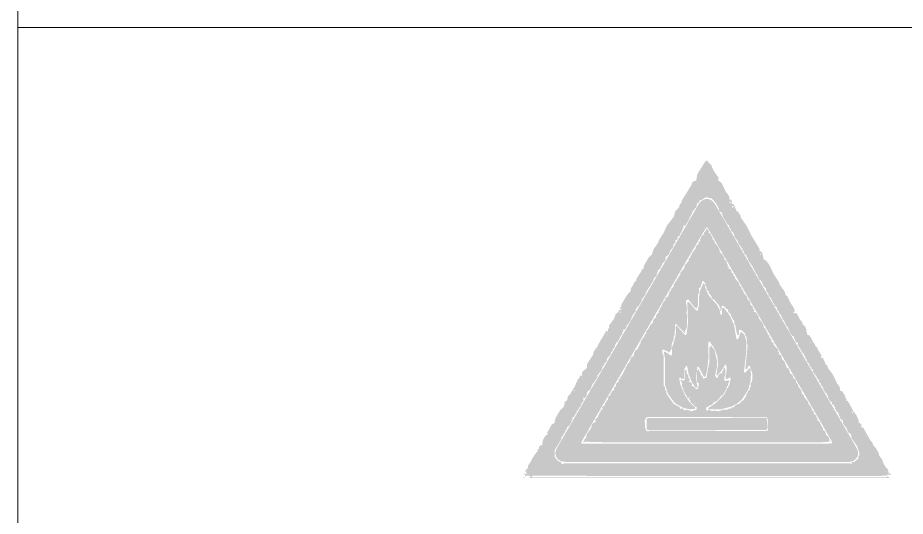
# Model space of a CAD drawing. Header units: metres. Extents: x -1.9 to 50, y -4.7 to 20.4.
# Drawn here: x 34 to 35.677, y -0.024 to 0.919 of the extents above; entities that cross this region are included whole.
import ezdxf

# ---------------------------------------------------------------- set-up
doc = ezdxf.new("R2010")
doc.units = ezdxf.units.M
doc.header["$LTSCALE"] = 0.1
doc.layers.add('LEGENDA', color=7, linetype='Continuous', lineweight=13)
doc.layers.add('SINAL_DEMAIS', color=30, linetype='Continuous', lineweight=25)

# ---------------------------------------------------------------- blocks, each defined once
blk = doc.blocks.new('PICTO_A-2')
at = {"true_color": 0xececbc}
h = blk.add_hatch(color=7, dxfattribs=at)
h.dxf.hatch_style = 1
h.paths.add_polyline_path([(-0.0003, 0.4257), (0.0037, 0.4263), (0.0155, 0.4133), (0.0203, 0.4009), (0.0347, 0.3802), (0.0332, 0.3736), (0.0428, 0.3662), (0.0536, 0.3439), (0.0639, 0.329), (0.0632, 0.3224), (0.0682, 0.3206), (0.0706, 0.3163), (0.0696, 0.3104), (0.0743, 0.3091), (0.0784, 0.3042), (0.0793, 0.298), (0.0826, 0.2955), (0.0814, 0.2906), (0.0867, 0.2889), (0.0934, 0.2794), (0.095, 0.272), (0.11, 0.2509), (0.1243, 0.2224), (0.1455, 0.1877), (0.1449, 0.1828), (0.1487, 0.1817), (0.1528, 0.1766), (0.1561, 0.1602), (0.1636, 0.1559), (0.1719, 0.1444), (0.1837, 0.1196), (0.1973, 0.0985), (0.1984, 0.0936), (0.2132, 0.0725), (0.2156, 0.0633), (0.2206, 0.06), (0.2283, 0.0428), (0.2384, 0.0279), (0.2407, 0.0192), (0.2367, 0.0188), (0.2352, 0.0167), (0.2466, 0.013), (0.2543, -0.0031), (0.2605, -0.0093), (0.2609, -0.0143), (0.2677, -0.0209), (0.2723, -0.0304), (0.2709, -0.0353), (0.2741, -0.039), (0.273, -0.0428), (0.2788, -0.0452), (0.2835, -0.0502), (0.2916, -0.0663), (0.2951, -0.0688), (0.2949, -0.0731), (0.3021, -0.0799), (0.3024, -0.0836), (0.3126, -0.0998), (0.311, -0.1062), (0.3162, -0.1059), (0.3243, -0.1245), (0.3284, -0.1274), (0.329, -0.132), (0.3428, -0.1506), (0.3546, -0.1753), (0.3614, -0.184), (0.3632, -0.1952), (0.3683, -0.1964), (0.3763, -0.2088), (0.3767, -0.2141), (0.3804, -0.2175), (0.3779, -0.2216), (0.3829, -0.2214), (0.3995, -0.2522), (0.406, -0.2596), (0.4137, -0.277), (0.4112, -0.2807), (0.4151, -0.2811), (0.4208, -0.2869), (0.4187, -0.2931), (0.4248, -0.2943), (0.4449, -0.3299), (0.4499, -0.3352), (0.4515, -0.3414), (0.4587, -0.3488), (0.4663, -0.3625), (0.4687, -0.3711), (0.4768, -0.381), (0.4774, -0.386), (0.4844, -0.3996), (0.4919, -0.4071), (0.4944, -0.4194), (0.4994, -0.4177), (0.4994, -0.4228), (0.4919, -0.4213), (0.4882, -0.4237), (0.4783, -0.4246), (0.4486, -0.4249), (-0.4672, -0.4246), (-0.4708, -0.4269), (-0.4672, -0.4288), (0.4882, -0.4289), (0.4907, -0.4249), (0.4961, -0.4306), (-0.4721, -0.4308), (-0.4769, -0.4306), (-0.4729, -0.4269), (-0.4746, -0.4248), (-0.4833, -0.4241), (-0.487, -0.4269), (-0.4877, -0.4219), (-0.4909, -0.4182), (-0.4882, -0.4172), (-0.4845, -0.4202), (-0.4826, -0.4195), (-0.487, -0.4108), (-0.4804, -0.4033), (-0.4797, -0.3971), (-0.4706, -0.3835), (-0.4687, -0.3773), (-0.4631, -0.3711), (-0.4618, -0.3662), (-0.4582, -0.3649), (-0.4572, -0.3604), (-0.4535, -0.3587), (-0.4542, -0.3538), (-0.4501, -0.3513), (-0.4502, -0.3463), (-0.4461, -0.3423), (-0.4416, -0.3414), (-0.4398, -0.329), (-0.4361, -0.3216), (-0.4312, -0.3149), (-0.4275, -0.3146), (-0.4281, -0.3092), (-0.4166, -0.2869), (-0.4069, -0.2807), (-0.4082, -0.277), (-0.4052, -0.2682), (-0.393, -0.2472), (-0.3829, -0.2381), (-0.38, -0.2237), (-0.3744, -0.2212), (-0.3721, -0.21), (-0.3658, -0.2038), (-0.3512, -0.1791), (-0.35, -0.1729), (-0.3469, -0.1704), (-0.3467, -0.1654), (-0.3433, -0.1629), (-0.3383, -0.1536), (-0.3332, -0.1543), (-0.3346, -0.147), (-0.3296, -0.1397), (-0.3238, -0.1369), (-0.3207, -0.1307), (-0.3207, -0.1233), (-0.304, -0.0973), (-0.303, -0.0911), (-0.2975, -0.0812), (-0.2921, -0.0762), (-0.291, -0.0713), (-0.2677, -0.0323), (-0.2639, -0.036), (-0.2641, -0.0291), (-0.2605, -0.0254), (-0.2615, -0.0193), (-0.2476, -0.0006), (-0.2428, 0.013), (-0.2376, 0.0155), (-0.233, 0.0243), (-0.2268, 0.0231), (-0.2268, 0.0256), (-0.2305, 0.0257), (-0.2318, 0.0279), (-0.228, 0.033), (-0.2273, 0.039), (-0.2133, 0.0626), (-0.2032, 0.0737), (-0.2011, 0.0836), (-0.1954, 0.0911), (-0.1936, 0.0973), (-0.1877, 0.1022), (-0.1867, 0.1084), (-0.1743, 0.127), (-0.1729, 0.132), (-0.1672, 0.1357), (-0.1673, 0.1419), (-0.1537, 0.1657), (-0.1455, 0.1729), (-0.1413, 0.1864), (-0.1284, 0.2051), (-0.1268, 0.2113), (-0.1133, 0.2323), (-0.1049, 0.2509), (-0.0858, 0.2757), (-0.0824, 0.2893), (-0.0719, 0.3009), (-0.0709, 0.3067), (-0.0654, 0.3141), (-0.0644, 0.3192), (-0.0397, 0.3588), (-0.0351, 0.3699), (-0.0257, 0.3724), (-0.023, 0.3897)])
h.paths.add_polyline_path([(0, 0.3278), (-0.0112, 0.3201), (-0.0161, 0.3201), (-0.0178, 0.3141), (-0.0214, 0.3129), (-0.0245, 0.3079), (-0.0248, 0.3025), (-0.0362, 0.2881), (-0.0361, 0.2844), (-0.0391, 0.2819), (-0.04, 0.277), (-0.0433, 0.2745), (-0.0441, 0.2695), (-0.0553, 0.2509), (-0.0609, 0.2509), (-0.0593, 0.2447), (-0.0631, 0.2435), (-0.0624, 0.2398), (-0.0651, 0.2373), (-0.0656, 0.2323), (-0.0684, 0.2299), (-0.0696, 0.2249), (-0.0754, 0.2212), (-0.0768, 0.2137), (-0.0822, 0.2113), (-0.0814, 0.2063), (-0.0875, 0.1989), (-0.0882, 0.1927), (-0.0954, 0.184), (-0.0995, 0.1729), (-0.1083, 0.1667), (-0.1078, 0.1617), (-0.111, 0.1543), (-0.1176, 0.1481), (-0.1178, 0.1431), (-0.1222, 0.1406), (-0.1214, 0.1353), (-0.1263, 0.1332), (-0.1298, 0.1283), (-0.1326, 0.1163), (-0.1396, 0.1097), (-0.1432, 0.0985), (-0.147, 0.096), (-0.1476, 0.0911), (-0.1548, 0.0824), (-0.1554, 0.0787), (-0.1597, 0.0762), (-0.1588, 0.0725), (-0.1626, 0.07), (-0.1624, 0.0651), (-0.1728, 0.0514), (-0.1734, 0.0465), (-0.1822, 0.0325), (-0.1871, 0.0316), (-0.1846, 0.0279), (-0.1901, 0.0254), (-0.1884, 0.0204), (-0.1975, 0.0093), (-0.2033, -0.0056), (-0.2107, -0.0167), (-0.2145, -0.0192), (-0.2144, -0.0242), (-0.2193, -0.0301), (-0.2237, -0.0304), (-0.2219, -0.0353), (-0.2256, -0.0378), (-0.2255, -0.0431), (-0.2292, -0.0461), (-0.2367, -0.0619), (-0.2402, -0.0638), (-0.2445, -0.0713), (-0.245, -0.0762), (-0.2512, -0.0836), (-0.2515, -0.0876), (-0.2558, -0.0911), (-0.2553, -0.0949), (-0.2669, -0.1084), (-0.2665, -0.1134), (-0.2714, -0.1203), (-0.2744, -0.1208), (-0.2737, -0.1245), (-0.2777, -0.1283), (-0.2813, -0.1394), (-0.2924, -0.1536), (-0.2924, -0.1584), (-0.3066, -0.1791), (-0.3113, -0.1914), (-0.3199, -0.1976), (-0.3221, -0.21), (-0.3271, -0.2153), (-0.3313, -0.2138), (-0.3294, -0.2212), (-0.3364, -0.2311), (-0.3369, -0.2361), (-0.3406, -0.2385), (-0.3445, -0.2474), (-0.3488, -0.2497), (-0.3483, -0.2546), (-0.3519, -0.2573), (-0.3556, -0.2659), (-0.3607, -0.267), (-0.3594, -0.2732), (-0.3628, -0.2757), (-0.3631, -0.2807), (-0.368, -0.2881), (-0.3755, -0.2954), (-0.3743, -0.2993), (-0.3792, -0.301), (-0.3795, -0.3067), (-0.3854, -0.3141), (-0.3854, -0.3181), (-0.3907, -0.3191), (-0.3894, -0.3253), (-0.4077, -0.355), (-0.4077, -0.3736), (-0.4027, -0.3806), (-0.3953, -0.3865), (-0.389, -0.3885), (-0.3896, -0.3922), (-0.3879, -0.3934), (-0.3817, -0.3908), (0.3891, -0.3907), (0.3941, -0.3933), (0.3941, -0.3877), (0.4015, -0.3866), (0.4114, -0.3786), (0.4114, -0.3725), (0.4149, -0.3686), (0.4148, -0.3637), (0.4084, -0.3439), (0.3925, -0.3216), (0.3934, -0.3178), (0.3903, -0.3096), (0.3866, -0.3095), (0.382, -0.303), (0.3815, -0.298), (0.371, -0.2844), (0.3705, -0.2763), (0.363, -0.2695), (0.3573, -0.2534), (0.3521, -0.2509), (0.3522, -0.2472), (0.3489, -0.2435), (0.3496, -0.2398), (0.3454, -0.2373), (0.3472, -0.2323), (0.3408, -0.2326), (0.3408, -0.2262), (0.3343, -0.2212), (0.3303, -0.2138), (0.3304, -0.2088), (0.3263, -0.2063), (0.3276, -0.2026), (0.3234, -0.2005), (0.3188, -0.1939), (0.3149, -0.1828), (0.311, -0.1807), (0.3113, -0.1766), (0.3047, -0.1691), (0.3063, -0.1654), (0.3, -0.1617), (0.2993, -0.1568), (0.2887, -0.1431), (0.29, -0.1382), (0.2852, -0.1357), (0.285, -0.132), (0.2821, -0.1307), (0.2776, -0.1201), (0.2736, -0.1171), (0.2728, -0.1121), (0.2686, -0.1059), (0.2687, -0.1022), (0.2643, -0.0985), (0.2648, -0.0948), (0.259, -0.0916), (0.2591, -0.0874), (0.2552, -0.0836), (0.2548, -0.0799), (0.2478, -0.0728), (0.2493, -0.0651), (0.2441, -0.0655), (0.2367, -0.0477), (0.233, -0.0465), (0.2257, -0.0353), (0.222, -0.0242), (0.2179, -0.0204), (0.2108, -0.0043), (0.2069, -0.0021), (0.2069, 0.0027), (0.2029, 0.0056), (0.2041, 0.0093), (0.1997, 0.0118), (0.1953, 0.0217), (0.1921, 0.0242), (0.1926, 0.0291), (0.1851, 0.0353), (0.1852, 0.039), (0.1809, 0.0428), (0.1809, 0.0472), (0.1772, 0.0502), (0.1774, 0.0539), (0.1699, 0.0613), (0.1691, 0.0663), (0.1622, 0.0762), (0.163, 0.0812), (0.1558, 0.0874), (0.1503, 0.101), (0.1437, 0.1058), (0.1435, 0.1097), (0.1398, 0.1134), (0.14, 0.1175), (0.1363, 0.1207), (0.1249, 0.1431), (0.1139, 0.158), (0.1144, 0.1617), (0.1104, 0.1654), (0.1103, 0.1696), (0.103, 0.1766), (0.1032, 0.1815), (0.0991, 0.184), (0.0991, 0.1883), (0.088, 0.2026), (0.087, 0.2088), (0.0768, 0.2212), (0.0769, 0.2261), (0.0731, 0.2334), (0.0694, 0.2357), (0.0657, 0.2447), (0.0623, 0.2472), (0.0625, 0.2522), (0.0585, 0.2546), (0.0471, 0.2732), (0.0434, 0.2856), (0.0359, 0.2911), (0.0355, 0.2968), (0.0266, 0.3129), (0.0161, 0.3243)], flags=16)
h.paths.add_polyline_path([(0.0731, 0.3043), (0.0705, 0.3017), (0.0719, 0.299), (0.0759, 0.3017), (0.0756, 0.304)], flags=16)
h.paths.add_polyline_path([(0.0632, 0.3154), (0.0632, 0.3131), (0.0687, 0.3129), (0.0669, 0.3161)], flags=16)
h.paths.add_polyline_path([(-0.233, 0.0183), (-0.231, 0.0155), (-0.2284, 0.0167), (-0.2305, 0.0191)], flags=16)
h.paths.add_polyline_path([(0.3941, -0.2498), (0.3949, -0.2546), (0.3978, -0.2547), (0.3975, -0.2534)], flags=16)
h.paths.add_polyline_path([(0.1475, 0.1756), (0.1471, 0.1729), (0.1487, 0.1721), (0.1498, 0.1753)], flags=16)
h.paths.add_polyline_path([(-0.4796, -0.4102), (-0.4832, -0.4108), (-0.4796, -0.4119)], flags=16)
h.paths.add_polyline_path([(-0.2924, -0.0833), (-0.2954, -0.0836), (-0.2937, -0.0854)], flags=16)
h.paths.add_polyline_path([(-0.3556, -0.1938), (-0.3556, -0.1956), (-0.3529, -0.1952), (-0.3532, -0.1935)], flags=16)
h.paths.add_polyline_path([(-0.2664, -0.0412), (-0.2662, -0.0428), (-0.2639, -0.043), (-0.2639, -0.0412)], flags=16)
h.paths.add_polyline_path([(0.2825, -0.0636), (0.2817, -0.0651), (0.2825, -0.0665), (0.2843, -0.0651)], flags=16)
h.paths.add_polyline_path([(0.0031, 0.2435), (0.0087, 0.2361), (0.0081, 0.2323), (0.0124, 0.2288), (0.0183, 0.2175), (0.0186, 0.2133), (0.0235, 0.21), (0.0234, 0.2063), (0.0352, 0.1914), (0.0383, 0.1791), (0.0453, 0.1729), (0.0498, 0.1654), (0.0499, 0.1605), (0.0561, 0.1543), (0.0565, 0.1493), (0.0598, 0.1468), (0.0582, 0.1412), (0.0644, 0.1394), (0.06, 0.1357), (0.0682, 0.1326), (0.0703, 0.1233), (0.0752, 0.1208), (0.0742, 0.1159), (0.0791, 0.1134), (0.0793, 0.1084), (0.0905, 0.0954), (0.0905, 0.0911), (0.0967, 0.0836), (0.0973, 0.0787), (0.1011, 0.0762), (0.1015, 0.0713), (0.1123, 0.0576), (0.1127, 0.0527), (0.1198, 0.0452), (0.1207, 0.0378), (0.1276, 0.0316), (0.1265, 0.0279), (0.1314, 0.0242), (0.1293, 0.0192), (0.1351, 0.0169), (0.1426, 0.0056), (0.143, 0.0006), (0.1541, -0.013), (0.1574, -0.0249), (0.1611, -0.0273), (0.1685, -0.0433), (0.1725, -0.0465), (0.1713, -0.0514), (0.1761, -0.0539), (0.1783, -0.0638), (0.1833, -0.0651), (0.1837, -0.0713), (0.1947, -0.0836), (0.1947, -0.0874), (0.1982, -0.0911), (0.1966, -0.096), (0.2007, -0.0971), (0.2049, -0.1022), (0.2055, -0.1097), (0.2132, -0.1171), (0.2183, -0.132), (0.2244, -0.1357), (0.2249, -0.1406), (0.2273, -0.1431), (0.2265, -0.1468), (0.2354, -0.154), (0.2353, -0.1592), (0.243, -0.1654), (0.2437, -0.1716), (0.2503, -0.1803), (0.2503, -0.1847), (0.2576, -0.1927), (0.2602, -0.2042), (0.2652, -0.2059), (0.2652, -0.2111), (0.2763, -0.2247), (0.2769, -0.2299), (0.2828, -0.2361), (0.2879, -0.2485), (0.2913, -0.2509), (0.2911, -0.2559), (0.2985, -0.2621), (0.2983, -0.267), (0.3022, -0.2695), (0.301, -0.2745), (0.3059, -0.277), (0.3135, -0.2926), (0.3169, -0.2955), (0.3159, -0.3005), (0.3197, -0.3019), (0.3232, -0.3067), (0.3242, -0.3129), (0.3321, -0.3207), (0.3351, -0.3302), (0.3296, -0.3329), (0.3048, -0.3344), (-0.2664, -0.3341), (-0.3234, -0.3326), (-0.3296, -0.3339), (-0.3311, -0.3315), (-0.3271, -0.329), (-0.3276, -0.3253), (-0.3238, -0.3228), (-0.3209, -0.3109), (-0.3101, -0.2968), (-0.3061, -0.2844), (-0.2967, -0.2782), (-0.2987, -0.2732), (-0.2912, -0.2657), (-0.291, -0.2621), (-0.2878, -0.2596), (-0.2876, -0.2546), (-0.2834, -0.2522), (-0.2834, -0.2472), (-0.2783, -0.2447), (-0.28, -0.2398), (-0.2714, -0.2325), (-0.2726, -0.2286), (-0.2685, -0.2261), (-0.2679, -0.2212), (-0.2638, -0.22), (-0.2644, -0.2138), (-0.2612, -0.2088), (-0.2566, -0.2063), (-0.2581, -0.2026), (-0.254, -0.1991), (-0.2539, -0.1952), (-0.2478, -0.1936), (-0.2467, -0.184), (-0.2416, -0.1828), (-0.2428, -0.1766), (-0.2354, -0.1701), (-0.2352, -0.1642), (-0.2302, -0.1617), (-0.2316, -0.158), (-0.2269, -0.1555), (-0.2268, -0.1506), (-0.2228, -0.1506), (-0.2236, -0.1468), (-0.2194, -0.1431), (-0.2205, -0.1394), (-0.2169, -0.1369), (-0.217, -0.132), (-0.2129, -0.1283), (-0.213, -0.1245), (-0.2057, -0.1173), (-0.202, -0.105), (-0.1958, -0.1018), (-0.1908, -0.087), (-0.1833, -0.0812), (-0.1815, -0.075), (-0.178, -0.0725), (-0.1791, -0.0688), (-0.1755, -0.0663), (-0.1758, -0.0613), (-0.1655, -0.0477), (-0.1647, -0.0428), (-0.1606, -0.0403), (-0.1612, -0.0353), (-0.1549, -0.0279), (-0.1492, -0.0167), (-0.1433, -0.0118), (-0.1414, -0.0031), (-0.1336, 0.0043), (-0.1346, 0.0093), (-0.1271, 0.0167), (-0.1277, 0.0204), (-0.1242, 0.0242), (-0.124, 0.0279), (-0.1211, 0.0304), (-0.1157, 0.0428), (-0.1098, 0.0489), (-0.1092, 0.0539), (-0.1041, 0.0595), (-0.0997, 0.0601), (-0.1014, 0.0651), (-0.0984, 0.0675), (-0.0979, 0.0725), (-0.0935, 0.0762), (-0.0938, 0.0799), (-0.0867, 0.0869), (-0.0867, 0.0911), (-0.0687, 0.1196), (-0.0681, 0.1245), (-0.0576, 0.1369), (-0.057, 0.1435), (-0.0458, 0.1565), (-0.0461, 0.1617), (-0.0413, 0.1654), (-0.0419, 0.1691), (-0.0382, 0.1716), (-0.0373, 0.1766), (-0.0275, 0.189), (-0.0267, 0.1952), (-0.0193, 0.2026), (-0.0198, 0.2074), (-0.0141, 0.2088), (-0.0161, 0.2139), (-0.0125, 0.2175), (-0.0124, 0.2212), (-0.0045, 0.2286), (-0.005, 0.2327), (-0.0005, 0.2361), (-0.0004, 0.2398)])
h.paths.add_polyline_path([(-0.0087, 0.1014), (-0.014, 0.0849), (-0.0189, 0.0824), (-0.0176, 0.07), (-0.0211, 0.0651), (-0.0212, 0.0341), (-0.0241, 0.0279), (-0.026, 0.0273), (-0.031, 0.0316), (-0.0471, 0.0515), (-0.0496, 0.0515), (-0.0539, 0.0465), (-0.0508, 0.0279), (-0.0509, 0.0204), (-0.053, 0.0167), (-0.0509, 0.0118), (-0.0507, -0.018), (-0.0516, -0.0254), (-0.0568, -0.0353), (-0.0545, -0.0392), (-0.057, -0.0391), (-0.0793, -0.0155), (-0.083, -0.0151), (-0.0837, -0.0428), (-0.0861, -0.0477), (-0.0875, -0.0613), (-0.0914, -0.0651), (-0.0924, -0.0824), (-0.0991, -0.0924), (-0.1029, -0.0883), (-0.1152, -0.0835), (-0.1168, -0.0849), (-0.1173, -0.0923), (-0.1136, -0.0998), (-0.114, -0.1791), (-0.1103, -0.1853), (-0.1103, -0.1914), (-0.1066, -0.196), (-0.1064, -0.2026), (-0.0867, -0.2305), (-0.0706, -0.2389), (-0.0682, -0.244), (-0.0632, -0.2422), (-0.057, -0.248), (-0.0496, -0.246), (-0.0397, -0.2504), (-0.0248, -0.2458), (-0.0248, -0.2385), (-0.0297, -0.2371), (-0.0335, -0.2316), (-0.0372, -0.2299), (-0.0413, -0.2249), (-0.0414, -0.2212), (-0.0458, -0.2177), (-0.043, -0.2125), (-0.0446, -0.2116), (-0.046, -0.215), (-0.0486, -0.215), (-0.0533, -0.2053), (-0.057, -0.2026), (-0.0571, -0.1989), (-0.0609, -0.1952), (-0.061, -0.1877), (-0.0643, -0.184), (-0.0637, -0.1753), (-0.0685, -0.1667), (-0.0669, -0.1645), (-0.062, -0.1675), (-0.057, -0.1661), (-0.057, -0.1406), (-0.052, -0.1373), (-0.0511, -0.1493), (-0.0477, -0.1518), (-0.0468, -0.1592), (-0.043, -0.1642), (-0.0434, -0.1683), (-0.0466, -0.1716), (-0.0421, -0.1711), (-0.0367, -0.1753), (-0.0381, -0.1815), (-0.033, -0.1828), (-0.026, -0.1909), (-0.0211, -0.1896), (-0.0182, -0.1753), (-0.0223, -0.1729), (-0.0239, -0.1691), (-0.0235, -0.1406), (-0.0198, -0.1372), (-0.0177, -0.1382), (-0.0173, -0.1436), (-0.0136, -0.1466), (-0.0136, -0.1509), (-0.0075, -0.158), (-0.0074, -0.1625), (0.0019, -0.1592), (0.0097, -0.1159), (0.01, -0.0787), (0.0149, -0.0714), (0.0162, -0.0762), (0.0236, -0.0836), (0.0309, -0.1171), (0.0305, -0.1307), (0.025, -0.1543), (0.0297, -0.1604), (0.0331, -0.1592), (0.0334, -0.1543), (0.0372, -0.1495), (0.0409, -0.1474), (0.046, -0.1481), (0.0431, -0.1431), (0.0476, -0.1406), (0.0475, -0.1357), (0.052, -0.1315), (0.0533, -0.153), (0.0501, -0.158), (0.0498, -0.1654), (0.052, -0.1689), (0.0607, -0.1664), (0.064, -0.1691), (0.0606, -0.1753), (0.0602, -0.1815), (0.0564, -0.184), (0.0563, -0.189), (0.0458, -0.2068), (0.041, -0.2088), (0.0347, -0.2179), (0.026, -0.2255), (0.0223, -0.2258), (0.0149, -0.2338), (0.0112, -0.2337), (0.0083, -0.2373), (0.0025, -0.2385), (0.0006, -0.2423), (0.0025, -0.2492), (0.0087, -0.2458), (0.0161, -0.2495), (0.026, -0.2486), (0.0335, -0.2503), (0.0472, -0.246), (0.0582, -0.2458), (0.0632, -0.2428), (0.0682, -0.243), (0.0706, -0.2395), (0.0756, -0.2396), (0.0781, -0.2357), (0.0855, -0.2311), (0.0905, -0.2309), (0.0958, -0.2237), (0.1019, -0.22), (0.1095, -0.2076), (0.1103, -0.2026), (0.114, -0.1989), (0.1144, -0.1952), (0.1196, -0.1914), (0.1175, -0.1877), (0.1217, -0.184), (0.1214, -0.1741), (0.1246, -0.1704), (0.1259, -0.1617), (0.1251, -0.1444), (0.1217, -0.1394), (0.1192, -0.127), (0.114, -0.1293), (0.1115, -0.1366), (0.1078, -0.1373), (0.1069, -0.1344), (0.113, -0.0737), (0.1101, -0.0638), (0.11, -0.0502), (0.1069, -0.0465), (0.1067, -0.0415), (0.0979, -0.0323), (0.0892, -0.0295), (0.0905, -0.0428), (0.0855, -0.0453), (0.0807, -0.0266), (0.0806, -0.0192), (0.0773, -0.0155), (0.0769, -0.0068), (0.07, 0.0031), (0.0665, 0.013), (0.0618, 0.0167), (0.0589, 0.0254), (0.0551, 0.0266), (0.0496, 0.0335), (0.0434, 0.0339), (0.042, 0.0204), (0.0397, 0.0204), (0.0392, 0.0279), (0.0349, 0.0366), (0.0223, 0.0516), (0.0173, 0.0538), (0.0139, 0.0626), (0.0076, 0.0688), (0.0082, 0.0737), (0.003, 0.0762), (0.0026, 0.0836), (-0.0012, 0.0885), (-0.0015, 0.0948), (-0.0058, 0.101)], flags=16)
h.paths.add_polyline_path([(-0.1561, -0.2658), (-0.1618, -0.2683), (-0.1647, -0.2757), (-0.1635, -0.2955), (-0.1611, -0.3015), (-0.1561, -0.3053), (-0.1512, -0.3024), (0.1648, -0.3037), (0.1685, -0.3005), (0.1662, -0.2943), (0.1677, -0.2745), (0.1648, -0.2664)], flags=16)
h.paths.add_polyline_path([(-0.0273, -0.2272), (-0.0306, -0.2286), (-0.0285, -0.2296)], flags=16)
h.paths.add_polyline_path([(-0.4937, -0.4281), (-0.4895, -0.429), (-0.4887, -0.4306), (-0.4937, -0.4306)])
h.paths.add_polyline_path([(0.3362, -0.3315), (0.3383, -0.3314), (0.3394, -0.3327), (0.338, -0.334)])
at = {"true_color": 0x1c1c1c}
h = blk.add_hatch(color=7, dxfattribs=at)
h.dxf.hatch_style = 1
h.paths.add_polyline_path([(-0.0014, 0.3228), (0.0062, 0.3231), (0.0149, 0.3197), (0.0242, 0.3104), (0.4075, -0.3501), (0.4109, -0.3587), (0.4105, -0.3699), (0.4064, -0.3779), (0.3978, -0.3849), (0.3891, -0.3869), (-0.3792, -0.3869), (-0.3916, -0.3852), (-0.399, -0.3799), (-0.4035, -0.3736), (-0.4064, -0.3625), (-0.4021, -0.3501), (-0.0186, 0.3101), (-0.012, 0.3178)])
h.paths.add_polyline_path([(0.0037, 0.2473), (-0.0012, 0.2422), (-0.0489, 0.1617), (-0.3346, -0.3315), (-0.336, -0.3352), (-0.3346, -0.3379), (0.3271, -0.3381), (0.3412, -0.3364), (0.3403, -0.3315), (0.3132, -0.2844)], flags=16)
h.paths.add_polyline_path([(-0.0151, 0.0762), (-0.0062, 0.0957), (-0.0031, 0.0936), (-0.0013, 0.0836), (0.0071, 0.0638), (0.031, 0.0364), (0.0367, 0.0254), (0.0403, 0.0105), (0.0421, 0.0097), (0.0441, 0.0118), (0.0441, 0.0279), (0.0471, 0.0309), (0.0644, 0.0092), (0.0761, -0.0167), (0.083, -0.055), (0.0855, -0.056), (0.0887, -0.0527), (0.0954, -0.0346), (0.105, -0.0452), (0.109, -0.0601), (0.1095, -0.0898), (0.1031, -0.1431), (0.1041, -0.1458), (0.1078, -0.1453), (0.1177, -0.1335), (0.1198, -0.1357), (0.1218, -0.1468), (0.1215, -0.1654), (0.115, -0.1914), (0.0979, -0.2181), (0.0859, -0.2286), (0.0705, -0.2373), (0.0397, -0.2452), (0.0087, -0.245), (0.0056, -0.2423), (0.0285, -0.2269), (0.0496, -0.2051), (0.064, -0.1778), (0.0675, -0.1605), (0.0644, -0.159), (0.057, -0.1638), (0.0533, -0.1629), (0.0565, -0.1357), (0.0556, -0.127), (0.0533, -0.1237), (0.0398, -0.1444), (0.031, -0.1536), (0.0285, -0.1534), (0.0333, -0.1233), (0.0311, -0.101), (0.0244, -0.0824), (0.0099, -0.0615), (0.0067, -0.0651), (0.0075, -0.1035), (0.0039, -0.1382), (0.0005, -0.153), (-0.0025, -0.1578), (-0.005, -0.1571), (-0.0186, -0.1307), (-0.0223, -0.1296), (-0.0256, -0.1555), (-0.0248, -0.1729), (-0.0221, -0.1828), (-0.0232, -0.1865), (-0.0273, -0.1871), (-0.0382, -0.1704), (-0.0465, -0.1493), (-0.0497, -0.1307), (-0.052, -0.1268), (-0.0578, -0.1369), (-0.0592, -0.1629), (-0.0632, -0.1635), (-0.0694, -0.1589), (-0.0718, -0.1617), (-0.0681, -0.1791), (-0.0567, -0.2063), (-0.0441, -0.2249), (-0.0288, -0.2398), (-0.028, -0.2435), (-0.0421, -0.2452), (-0.0595, -0.2418), (-0.0829, -0.2286), (-0.1017, -0.2038), (-0.11, -0.1791), (-0.1103, -0.1072), (-0.1135, -0.0898), (-0.109, -0.0897), (-0.0942, -0.0999), (-0.0916, -0.0985), (-0.0906, -0.0762), (-0.0845, -0.0589), (-0.0806, -0.039), (-0.0811, -0.0192), (-0.0781, -0.0196), (-0.057, -0.0435), (-0.0545, -0.0445), (-0.0517, -0.0428), (-0.048, -0.0118), (-0.0498, 0.0452), (-0.0446, 0.0442), (-0.026, 0.0221), (-0.0222, 0.0217), (-0.0183, 0.0353), (-0.0183, 0.0589)])
h.paths.add_polyline_path([(-0.1567, -0.2683), (0.1618, -0.2683), (0.1652, -0.272), (0.1653, -0.298), (0.1641, -0.3005), (0.1611, -0.3011), (-0.1561, -0.3013), (-0.1599, -0.2968), (-0.1598, -0.272)])

msp = doc.modelspace()

# ---------------------------------------------------------------- linework, layer by layer
at = {"layer": 'LEGENDA'}
for p, q in [((34, 3.5), (34, -3.5)), ((34, 0.9), (50, 0.9))]:
    msp.add_line(p, q, dxfattribs=at)

# ---------------------------------------------------------------- block references
at = {"layer": 'SINAL_DEMAIS', "xscale": 0.7000000000000001, "yscale": 0.7000000000000001, "zscale": 0.7000000000000001}
msp.add_blockref('PICTO_A-2', (35.3, 0.35), dxfattribs=at)

doc.saveas('drawing.dxf')
